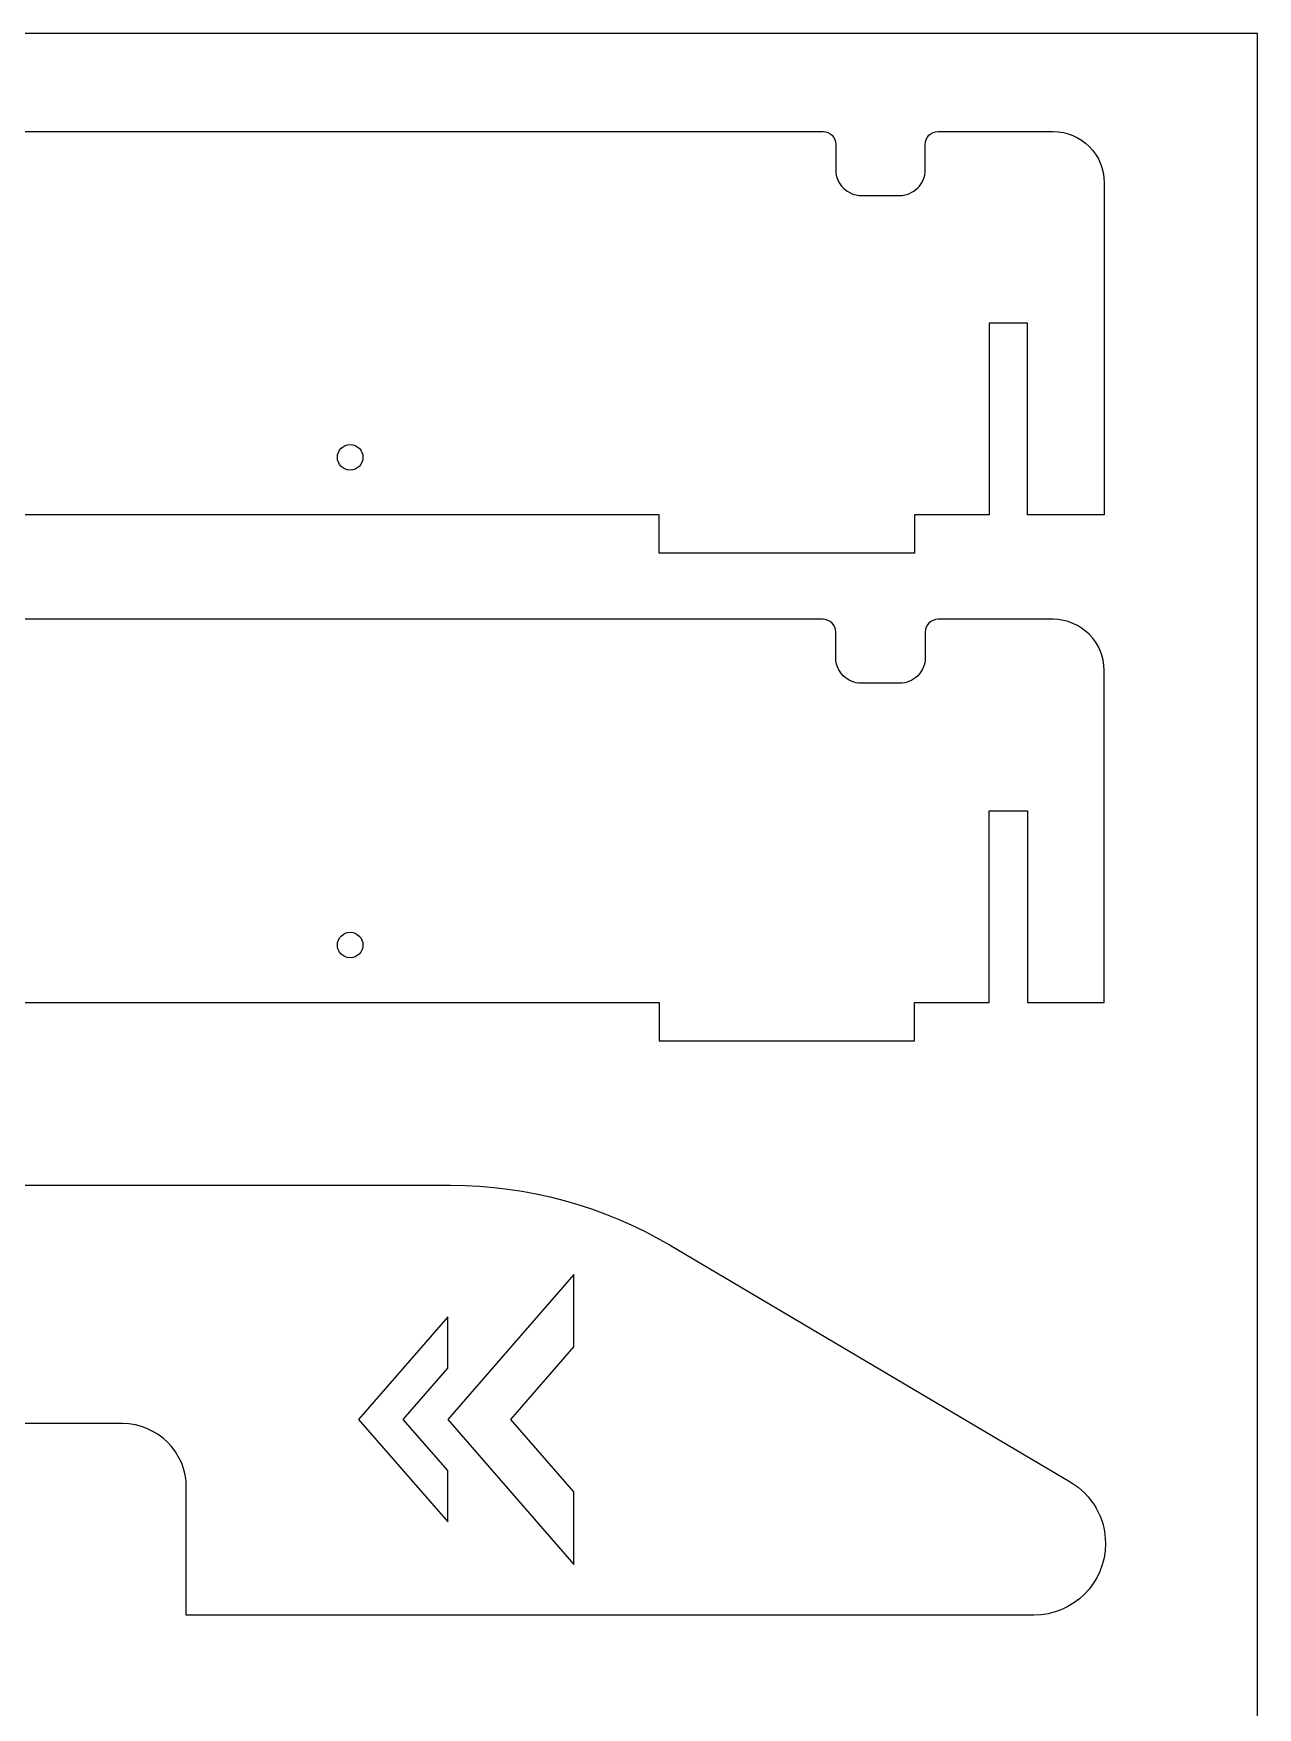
# Model space of a CAD drawing. Extents: x -250 to 250, y -318 to 318.
# Drawn here: x 154.2 to 250, y -149 to -17.9 of the extents above; entities that cross this region are included whole.
import ezdxf

# ---------------------------------------------------------------- set-up
doc = ezdxf.new("R2010")
doc.units = 0
doc.layers.get('0').update_dxf_attribs({"linetype": 'CONTINUOUS'})

msp = doc.modelspace()

# ---------------------------------------------------------------- linework, layer by layer
for points in [[(-250, -317.91), (250, -317.91), (250, -17.91), (-250, -17.91), (-250, -317.91)], [(196.5, -137.75), (196.5, -132.08), (191.57, -126.4), (196.5, -120.73), (196.5, -115.05), (186.63, -126.4), (196.5, -137.75)], [(186.63, -134.43), (186.63, -130.41), (183.14, -126.4), (186.63, -122.39), (186.63, -118.37), (179.65, -126.4), (186.63, -134.43)]]:
    msp.add_lwpolyline(points, close=True)
for points in [[(16.5, -25.59), (216, -25.59), (216.2, -25.61), (216.39, -25.66), (216.56, -25.76), (216.71, -25.88), (216.83, -26.03), (216.92, -26.2), (216.98, -26.38), (217, -26.59), (217, -28.59), (217.01, -28.79), (217.04, -28.99), (217.09, -29.18), (217.16, -29.36), (217.24, -29.54), (217.34, -29.7), (217.46, -29.86), (217.59, -30), (217.73, -30.13), (217.88, -30.24), (218.05, -30.34), (218.22, -30.43), (218.41, -30.5), (218.6, -30.55), (218.8, -30.58), (219, -30.59), (222, -30.59), (222.2, -30.58), (222.4, -30.55), (222.59, -30.5), (222.78, -30.43), (222.95, -30.34), (223.12, -30.24), (223.27, -30.13), (223.41, -30), (223.54, -29.86), (223.66, -29.7), (223.76, -29.54), (223.84, -29.36), (223.91, -29.18), (223.96, -28.99), (223.99, -28.79), (224, -28.59), (224, -26.59), (224.02, -26.38), (224.08, -26.2), (224.17, -26.03), (224.29, -25.88), (224.44, -25.76), (224.61, -25.66), (224.8, -25.61), (225, -25.59), (234, -25.59), (234.41, -25.61), (234.81, -25.67), (235.19, -25.77), (235.56, -25.9), (235.91, -26.07), (236.24, -26.27), (236.54, -26.5), (236.83, -26.76), (237.09, -27.04), (237.32, -27.35), (237.52, -27.68), (237.69, -28.03), (237.82, -28.4), (237.92, -28.78), (237.98, -29.18), (238, -29.59), (238, -55.59), (232, -55.59), (232, -40.59), (229, -40.59), (229, -55.59), (223.17, -55.59), (223.17, -58.59), (203.17, -58.59), (203.17, -55.59), (126.25, -55.59)], [(126.25, -93.77), (203.17, -93.77), (203.17, -96.77), (223.17, -96.77), (223.17, -93.77), (229, -93.77), (229, -78.77), (232, -78.77), (232, -93.77), (238, -93.77), (238, -67.77), (237.98, -67.36), (237.92, -66.97), (237.82, -66.58), (237.69, -66.22), (237.52, -65.87), (237.32, -65.54), (237.09, -65.23), (236.83, -64.94), (236.54, -64.69), (236.24, -64.46), (235.91, -64.26), (235.56, -64.09), (235.19, -63.95), (234.81, -63.85), (234.41, -63.79), (234, -63.77), (225, -63.77), (224.8, -63.79), (224.61, -63.85), (224.44, -63.94), (224.29, -64.07), (224.17, -64.21), (224.08, -64.38), (224.02, -64.57), (224, -64.77), (224, -66.77), (223.99, -66.98), (223.96, -67.18), (223.91, -67.37), (223.84, -67.55), (223.76, -67.73), (223.66, -67.89), (223.54, -68.04), (223.41, -68.19), (223.27, -68.32), (223.12, -68.43), (222.95, -68.53), (222.78, -68.62), (222.59, -68.68), (222.4, -68.73), (222.2, -68.76), (222, -68.77), (219, -68.77), (218.8, -68.76), (218.6, -68.73), (218.41, -68.68), (218.22, -68.62), (218.05, -68.53), (217.88, -68.43), (217.73, -68.32), (217.59, -68.19), (217.46, -68.04), (217.34, -67.89), (217.24, -67.73), (217.16, -67.55), (217.09, -67.37), (217.04, -67.18), (217.01, -66.98), (217, -66.77), (217, -64.77), (216.98, -64.57), (216.92, -64.38), (216.83, -64.21), (216.71, -64.07), (216.56, -63.94), (216.39, -63.85), (216.2, -63.79), (216, -63.77), (216, -63.77), (16.5, -63.77)], [(115.5, -108.07), (186.86, -108.07), (187.99, -108.09), (189.12, -108.14), (190.24, -108.24), (191.35, -108.37), (192.46, -108.54), (193.56, -108.74), (194.66, -108.98), (195.74, -109.26), (196.82, -109.57), (197.88, -109.92), (198.94, -110.31), (199.98, -110.73), (201, -111.18), (202.02, -111.67), (203.01, -112.2), (204, -112.75), (235.35, -131.29), (235.66, -131.49), (235.96, -131.71), (236.24, -131.94), (236.5, -132.19), (236.75, -132.46), (236.97, -132.74), (237.18, -133.03), (237.37, -133.34), (237.54, -133.66), (237.68, -133.99), (237.81, -134.33), (237.91, -134.67), (238, -135.03), (238.06, -135.39), (238.09, -135.75), (238.11, -136.12), (238.08, -136.7), (237.99, -137.25), (237.85, -137.79), (237.66, -138.31), (237.43, -138.8), (237.15, -139.26), (236.82, -139.69), (236.46, -140.09), (236.06, -140.45), (235.63, -140.77), (235.17, -141.06), (234.68, -141.29), (234.16, -141.48), (233.63, -141.62), (233.07, -141.7), (232.49, -141.73), (168.02, -141.73), (168.02, -141.73), (166.18, -141.73), (166.18, -131.73), (166.16, -131.22), (166.08, -130.73), (165.96, -130.25), (165.79, -129.79), (165.58, -129.35), (165.33, -128.94), (165.04, -128.55), (164.72, -128.2), (164.36, -127.87), (163.98, -127.59), (163.57, -127.34), (163.13, -127.13), (162.67, -126.96), (162.19, -126.83), (161.69, -126.76), (161.18, -126.73), (141.18, -126.73)]]:
    msp.add_lwpolyline(points)
for centre in [(179, -51.09), (179, -89.27)]:
    msp.add_circle(centre, 1)

doc.saveas('drawing.dxf')
